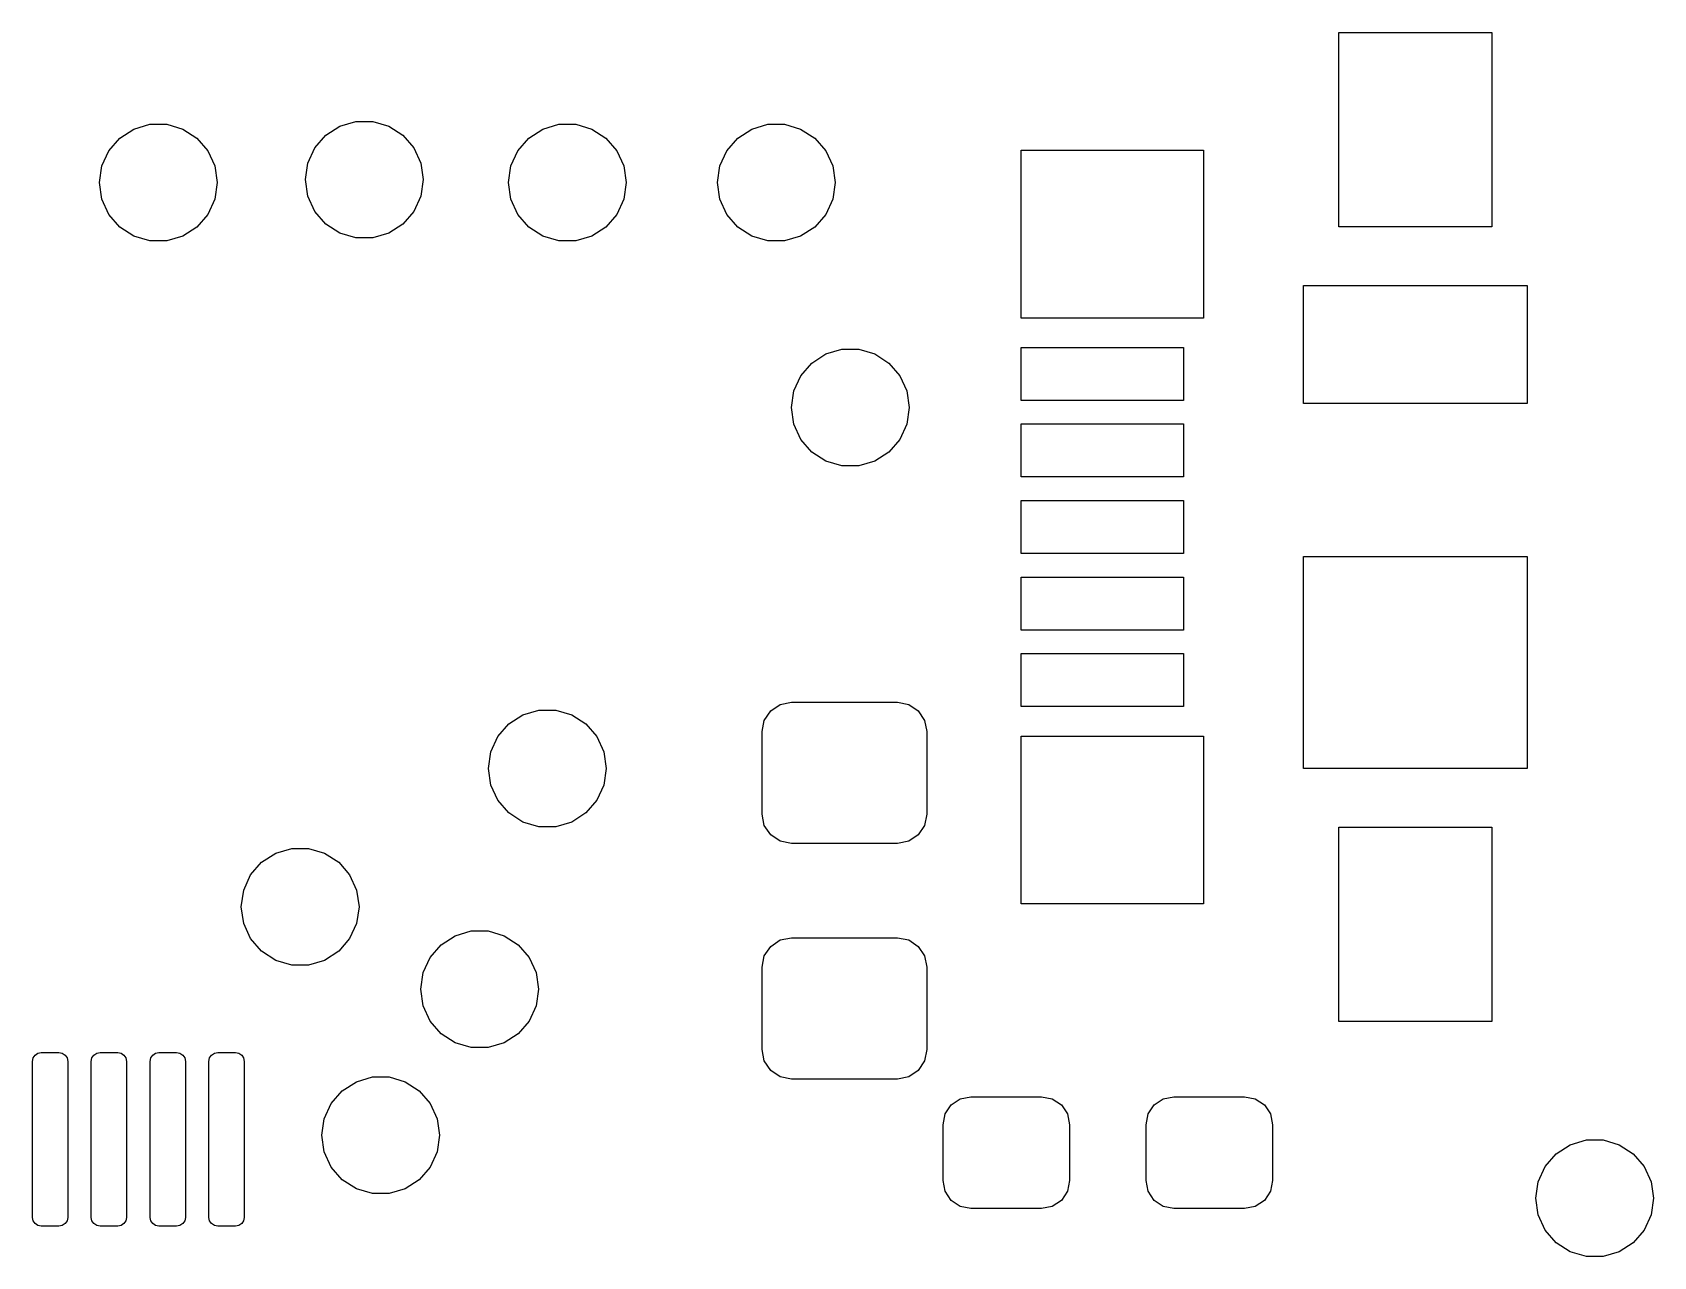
# Model space of a CAD drawing. Extents: x 152.7 to 182, y -97.6 to -73.3.
# Drawn here: x 168.23 to 182.01, y -83.67 to -73.27 of the extents above; entities that cross this region are included whole.
import ezdxf

# ---------------------------------------------------------------- set-up
doc = ezdxf.new("R2010")
doc.units = 0
doc.layers.add('BLACK', color=7, linetype='CONTINUOUS')

msp = doc.modelspace()

# ---------------------------------------------------------------- linework, layer by layer
at = {"layer": 'BLACK', "linetype": 'CONTINUOUS'}
for p, q in [((179.334, -74.925), (179.334, -73.275)), ((179.334, -73.275), (180.634, -73.275)), ((180.634, -73.275), (180.634, -74.925)), ((168.97657, -74.172125), (169.096292, -74.095184)), ((169.096292, -74.095184), (169.232843, -74.055089)), ((169.232843, -74.055089), (169.375157, -74.055089)), ((169.375157, -74.055089), (169.511708, -74.095184)), ((169.511708, -74.095184), (169.63143, -74.172125)), ((170.72657, -74.147125), (170.846292, -74.070184)), ((170.846292, -74.070184), (170.982843, -74.030089)), ((170.982843, -74.030089), (171.125157, -74.030089)), ((171.125157, -74.030089), (171.261708, -74.070184)), ((171.261708, -74.070184), (171.38143, -74.147125)), ((172.45157, -74.172125), (172.571292, -74.095184)), ((172.571292, -74.095184), (172.707843, -74.055089)), ((172.707843, -74.055089), (172.850157, -74.055089)), ((172.850157, -74.055089), (172.986708, -74.095184)), ((172.986708, -74.095184), (173.10643, -74.172125)), ((174.22657, -74.172125), (174.346292, -74.095184)), ((174.346292, -74.095184), (174.482843, -74.055089)), ((174.482843, -74.055089), (174.625157, -74.055089)), ((174.625157, -74.055089), (174.761708, -74.095184)), ((174.761708, -74.095184), (174.88143, -74.172125)), ((168.883373, -74.27968), (168.97657, -74.172125)), ((169.63143, -74.172125), (169.724627, -74.27968)), ((170.633373, -74.25468), (170.72657, -74.147125)), ((171.38143, -74.147125), (171.474627, -74.25468)), ((172.358373, -74.27968), (172.45157, -74.172125)), ((173.10643, -74.172125), (173.199627, -74.27968)), ((174.133373, -74.27968), (174.22657, -74.172125)), ((174.88143, -74.172125), (174.974627, -74.27968)), ((168.824254, -74.409134), (168.883373, -74.27968)), ((169.724627, -74.27968), (169.783746, -74.409134)), ((170.554, -74.525), (170.574254, -74.384134)), ((170.574254, -74.384134), (170.633373, -74.25468)), ((171.474627, -74.25468), (171.533746, -74.384134)), ((171.533746, -74.384134), (171.554, -74.525)), ((172.299254, -74.409134), (172.358373, -74.27968)), ((173.199627, -74.27968), (173.258746, -74.409134)), ((174.074254, -74.409134), (174.133373, -74.27968)), ((174.974627, -74.27968), (175.033746, -74.409134)), ((176.634, -75.7), (176.634, -74.275)), ((176.634, -74.275), (178.184, -74.275)), ((178.184, -74.275), (178.184, -75.7)), ((168.804, -74.55), (168.824254, -74.409134)), ((169.783746, -74.409134), (169.804, -74.55)), ((172.279, -74.55), (172.299254, -74.409134)), ((173.258746, -74.409134), (173.279, -74.55)), ((174.054, -74.55), (174.074254, -74.409134)), ((175.033746, -74.409134), (175.054, -74.55)), ((168.824254, -74.690866), (168.804, -74.55)), ((169.804, -74.55), (169.783746, -74.690866)), ((170.574254, -74.665866), (170.554, -74.525)), ((171.554, -74.525), (171.533746, -74.665866)), ((172.299254, -74.690866), (172.279, -74.55)), ((173.279, -74.55), (173.258746, -74.690866)), ((174.074254, -74.690866), (174.054, -74.55)), ((175.054, -74.55), (175.033746, -74.690866)), ((168.883373, -74.82032), (168.824254, -74.690866)), ((169.783746, -74.690866), (169.724627, -74.82032)), ((170.633373, -74.79532), (170.574254, -74.665866)), ((170.72657, -74.902875), (170.633373, -74.79532)), ((171.474627, -74.79532), (171.38143, -74.902875)), ((171.533746, -74.665866), (171.474627, -74.79532)), ((172.358373, -74.82032), (172.299254, -74.690866)), ((173.258746, -74.690866), (173.199627, -74.82032)), ((174.133373, -74.82032), (174.074254, -74.690866)), ((175.033746, -74.690866), (174.974627, -74.82032)), ((168.97657, -74.927875), (168.883373, -74.82032)), ((169.096292, -75.004816), (168.97657, -74.927875)), ((169.63143, -74.927875), (169.511708, -75.004816)), ((169.724627, -74.82032), (169.63143, -74.927875)), ((170.846292, -74.979816), (170.72657, -74.902875)), ((171.38143, -74.902875), (171.261708, -74.979816)), ((172.45157, -74.927875), (172.358373, -74.82032)), ((172.571292, -75.004816), (172.45157, -74.927875)), ((173.10643, -74.927875), (172.986708, -75.004816)), ((173.199627, -74.82032), (173.10643, -74.927875)), ((174.22657, -74.927875), (174.133373, -74.82032)), ((174.346292, -75.004816), (174.22657, -74.927875)), ((174.88143, -74.927875), (174.761708, -75.004816)), ((174.974627, -74.82032), (174.88143, -74.927875)), ((180.634, -74.925), (179.334, -74.925)), ((169.232843, -75.044911), (169.096292, -75.004816)), ((169.375157, -75.044911), (169.232843, -75.044911)), ((169.511708, -75.004816), (169.375157, -75.044911)), ((170.982843, -75.019911), (170.846292, -74.979816)), ((171.125157, -75.019911), (170.982843, -75.019911)), ((171.261708, -74.979816), (171.125157, -75.019911)), ((172.707843, -75.044911), (172.571292, -75.004816)), ((172.850157, -75.044911), (172.707843, -75.044911)), ((172.986708, -75.004816), (172.850157, -75.044911)), ((174.482843, -75.044911), (174.346292, -75.004816)), ((174.625157, -75.044911), (174.482843, -75.044911)), ((174.761708, -75.004816), (174.625157, -75.044911)), ((179.034, -76.425), (179.034, -75.425)), ((179.034, -75.425), (180.934, -75.425)), ((180.934, -75.425), (180.934, -76.425)), ((178.184, -75.7), (176.634, -75.7)), ((174.85657, -76.082125), (174.976292, -76.005184)), ((174.976292, -76.005184), (175.112843, -75.965089)), ((175.112843, -75.965089), (175.255157, -75.965089)), ((175.255157, -75.965089), (175.391708, -76.005184)), ((175.391708, -76.005184), (175.51143, -76.082125)), ((176.634, -76.4), (176.634, -75.95)), ((176.634, -75.95), (178.014, -75.95)), ((178.014, -75.95), (178.014, -76.4)), ((174.763373, -76.18968), (174.85657, -76.082125)), ((175.51143, -76.082125), (175.604627, -76.18968)), ((174.704254, -76.319134), (174.763373, -76.18968)), ((175.604627, -76.18968), (175.663746, -76.319134)), ((174.684, -76.46), (174.704254, -76.319134)), ((175.663746, -76.319134), (175.684, -76.46)), ((178.014, -76.4), (176.634, -76.4)), ((180.934, -76.425), (179.034, -76.425)), ((174.704254, -76.600866), (174.684, -76.46)), ((175.684, -76.46), (175.663746, -76.600866)), ((174.763373, -76.73032), (174.704254, -76.600866)), ((175.663746, -76.600866), (175.604627, -76.73032)), ((176.634, -77.05), (176.634, -76.6)), ((176.634, -76.6), (178.014, -76.6)), ((178.014, -76.6), (178.014, -77.05)), ((174.85657, -76.837875), (174.763373, -76.73032)), ((174.976292, -76.914816), (174.85657, -76.837875)), ((175.51143, -76.837875), (175.391708, -76.914816)), ((175.604627, -76.73032), (175.51143, -76.837875)), ((175.112843, -76.954911), (174.976292, -76.914816)), ((175.255157, -76.954911), (175.112843, -76.954911)), ((175.391708, -76.914816), (175.255157, -76.954911)), ((178.014, -77.05), (176.634, -77.05)), ((176.634, -77.7), (176.634, -77.25)), ((176.634, -77.25), (178.014, -77.25)), ((178.014, -77.25), (178.014, -77.7)), ((178.014, -77.7), (176.634, -77.7)), ((179.034, -79.525), (179.034, -77.725)), ((179.034, -77.725), (180.934, -77.725)), ((180.934, -77.725), (180.934, -79.525)), ((176.634, -78.35), (176.634, -77.9)), ((176.634, -77.9), (178.014, -77.9)), ((178.014, -77.9), (178.014, -78.35)), ((178.014, -78.35), (176.634, -78.35)), ((176.634, -79), (176.634, -78.55)), ((176.634, -78.55), (178.014, -78.55)), ((178.014, -78.55), (178.014, -79)), ((172.401292, -79.070184), (172.537843, -79.030089)), ((172.537843, -79.030089), (172.680157, -79.030089)), ((172.680157, -79.030089), (172.816708, -79.070184)), ((174.45303, -79.116829), (174.507223, -79.035723)), ((174.507223, -79.035723), (174.588329, -78.98153)), ((174.588329, -78.98153), (174.684, -78.9625)), ((174.684, -78.9625), (175.584, -78.9625)), ((175.584, -78.9625), (175.679671, -78.98153)), ((175.679671, -78.98153), (175.760777, -79.035723)), ((175.760777, -79.035723), (175.81497, -79.116829)), ((178.014, -79), (176.634, -79)), ((172.188373, -79.25468), (172.28157, -79.147125)), ((172.28157, -79.147125), (172.401292, -79.070184)), ((172.816708, -79.070184), (172.93643, -79.147125)), ((172.93643, -79.147125), (173.029627, -79.25468)), ((174.434, -79.2125), (174.45303, -79.116829)), ((175.81497, -79.116829), (175.834, -79.2125)), ((172.129254, -79.384134), (172.188373, -79.25468)), ((173.029627, -79.25468), (173.088746, -79.384134)), ((174.434, -79.9125), (174.434, -79.2125)), ((175.834, -79.2125), (175.834, -79.9125)), ((176.634, -80.675), (176.634, -79.25)), ((176.634, -79.25), (178.184, -79.25)), ((178.184, -79.25), (178.184, -80.675)), ((172.109, -79.525), (172.129254, -79.384134)), ((173.088746, -79.384134), (173.109, -79.525)), ((172.129254, -79.665866), (172.109, -79.525)), ((173.109, -79.525), (173.088746, -79.665866)), ((180.934, -79.525), (179.034, -79.525)), ((172.188373, -79.79532), (172.129254, -79.665866)), ((173.088746, -79.665866), (173.029627, -79.79532)), ((172.28157, -79.902875), (172.188373, -79.79532)), ((173.029627, -79.79532), (172.93643, -79.902875)), ((172.401292, -79.979816), (172.28157, -79.902875)), ((172.537843, -80.019911), (172.401292, -79.979816)), ((172.680157, -80.019911), (172.537843, -80.019911)), ((172.816708, -79.979816), (172.680157, -80.019911)), ((172.93643, -79.902875), (172.816708, -79.979816)), ((174.45303, -80.008171), (174.434, -79.9125)), ((174.507223, -80.089277), (174.45303, -80.008171)), ((175.81497, -80.008171), (175.760777, -80.089277)), ((175.834, -79.9125), (175.81497, -80.008171)), ((179.334, -81.675), (179.334, -80.025)), ((179.334, -80.025), (180.634, -80.025)), ((180.634, -80.025), (180.634, -81.675)), ((174.588329, -80.14347), (174.507223, -80.089277)), ((174.684, -80.1625), (174.588329, -80.14347)), ((175.584, -80.1625), (174.684, -80.1625)), ((175.679671, -80.14347), (175.584, -80.1625)), ((175.760777, -80.089277), (175.679671, -80.14347)), ((170.18157, -80.322125), (170.301292, -80.245184)), ((170.301292, -80.245184), (170.437843, -80.205089)), ((170.437843, -80.205089), (170.580157, -80.205089)), ((170.580157, -80.205089), (170.716708, -80.245184)), ((170.716708, -80.245184), (170.83643, -80.322125)), ((170.029254, -80.559134), (170.088373, -80.42968)), ((170.088373, -80.42968), (170.18157, -80.322125)), ((170.83643, -80.322125), (170.929627, -80.42968)), ((170.929627, -80.42968), (170.988746, -80.559134)), ((170.009, -80.7), (170.029254, -80.559134)), ((170.988746, -80.559134), (171.009, -80.7)), ((170.029254, -80.840866), (170.009, -80.7)), ((171.009, -80.7), (170.988746, -80.840866)), ((178.184, -80.675), (176.634, -80.675)), ((170.088373, -80.97032), (170.029254, -80.840866)), ((170.988746, -80.840866), (170.929627, -80.97032)), ((170.18157, -81.077875), (170.088373, -80.97032)), ((170.929627, -80.97032), (170.83643, -81.077875)), ((171.70657, -81.022125), (171.826292, -80.945184)), ((171.826292, -80.945184), (171.962843, -80.905089)), ((171.962843, -80.905089), (172.105157, -80.905089)), ((172.105157, -80.905089), (172.241708, -80.945184)), ((172.241708, -80.945184), (172.36143, -81.022125)), ((174.507223, -81.035723), (174.588329, -80.98153)), ((174.588329, -80.98153), (174.684, -80.9625)), ((174.684, -80.9625), (175.584, -80.9625)), ((175.584, -80.9625), (175.679671, -80.98153)), ((175.679671, -80.98153), (175.760777, -81.035723)), ((170.301292, -81.154816), (170.18157, -81.077875)), ((170.83643, -81.077875), (170.716708, -81.154816)), ((171.554254, -81.259134), (171.613373, -81.12968)), ((171.613373, -81.12968), (171.70657, -81.022125)), ((172.36143, -81.022125), (172.454627, -81.12968)), ((172.454627, -81.12968), (172.513746, -81.259134)), ((174.434, -81.2125), (174.45303, -81.116829)), ((174.45303, -81.116829), (174.507223, -81.035723)), ((175.760777, -81.035723), (175.81497, -81.116829)), ((175.81497, -81.116829), (175.834, -81.2125)), ((170.437843, -81.194911), (170.301292, -81.154816)), ((170.580157, -81.194911), (170.437843, -81.194911)), ((170.716708, -81.154816), (170.580157, -81.194911)), ((171.534, -81.4), (171.554254, -81.259134)), ((172.513746, -81.259134), (172.534, -81.4)), ((174.434, -81.9125), (174.434, -81.2125)), ((175.834, -81.2125), (175.834, -81.9125)), ((171.554254, -81.540866), (171.534, -81.4)), ((172.534, -81.4), (172.513746, -81.540866)), ((171.613373, -81.67032), (171.554254, -81.540866)), ((172.513746, -81.540866), (172.454627, -81.67032)), ((171.70657, -81.777875), (171.613373, -81.67032)), ((172.454627, -81.67032), (172.36143, -81.777875)), ((180.634, -81.675), (179.334, -81.675)), ((171.826292, -81.854816), (171.70657, -81.777875)), ((172.36143, -81.777875), (172.241708, -81.854816)), ((168.239709, -81.983799), (168.255967, -81.959467)), ((168.255967, -81.959467), (168.280299, -81.943209)), ((168.280299, -81.943209), (168.309, -81.9375)), ((168.309, -81.9375), (168.459, -81.9375)), ((168.459, -81.9375), (168.487701, -81.943209)), ((168.487701, -81.943209), (168.512033, -81.959467)), ((168.512033, -81.959467), (168.528291, -81.983799)), ((168.739709, -81.983799), (168.755967, -81.959467)), ((168.755967, -81.959467), (168.780299, -81.943209)), ((168.780299, -81.943209), (168.809, -81.9375)), ((168.809, -81.9375), (168.959, -81.9375)), ((168.959, -81.9375), (168.987701, -81.943209)), ((168.987701, -81.943209), (169.012033, -81.959467)), ((169.012033, -81.959467), (169.028291, -81.983799)), ((169.239709, -81.983799), (169.255967, -81.959467)), ((169.255967, -81.959467), (169.280299, -81.943209)), ((169.280299, -81.943209), (169.309, -81.9375)), ((169.309, -81.9375), (169.459, -81.9375)), ((169.459, -81.9375), (169.487701, -81.943209)), ((169.487701, -81.943209), (169.512033, -81.959467)), ((169.512033, -81.959467), (169.528291, -81.983799)), ((169.739709, -81.983799), (169.755967, -81.959467)), ((169.755967, -81.959467), (169.780299, -81.943209)), ((169.780299, -81.943209), (169.809, -81.9375)), ((169.809, -81.9375), (169.959, -81.9375)), ((169.959, -81.9375), (169.987701, -81.943209)), ((169.987701, -81.943209), (170.012033, -81.959467)), ((170.012033, -81.959467), (170.028291, -81.983799)), ((171.962843, -81.894911), (171.826292, -81.854816)), ((172.105157, -81.894911), (171.962843, -81.894911)), ((172.241708, -81.854816), (172.105157, -81.894911)), ((174.45303, -82.008171), (174.434, -81.9125)), ((175.834, -81.9125), (175.81497, -82.008171)), ((168.234, -82.0125), (168.239709, -81.983799)), ((168.234, -83.3375), (168.234, -82.0125)), ((168.528291, -81.983799), (168.534, -82.0125)), ((168.534, -82.0125), (168.534, -83.3375)), ((168.734, -82.0125), (168.739709, -81.983799)), ((168.734, -83.3375), (168.734, -82.0125)), ((169.028291, -81.983799), (169.034, -82.0125)), ((169.034, -82.0125), (169.034, -83.3375)), ((169.234, -82.0125), (169.239709, -81.983799)), ((169.234, -83.3375), (169.234, -82.0125)), ((169.528291, -81.983799), (169.534, -82.0125)), ((169.534, -82.0125), (169.534, -83.3375)), ((169.734, -82.0125), (169.739709, -81.983799)), ((169.734, -83.3375), (169.734, -82.0125)), ((170.028291, -81.983799), (170.034, -82.0125)), ((170.034, -82.0125), (170.034, -83.3375)), ((174.507223, -82.089277), (174.45303, -82.008171)), ((174.588329, -82.14347), (174.507223, -82.089277)), ((175.760777, -82.089277), (175.679671, -82.14347)), ((175.81497, -82.008171), (175.760777, -82.089277)), ((170.86657, -82.262125), (170.986292, -82.185184)), ((170.986292, -82.185184), (171.122843, -82.145089)), ((171.122843, -82.145089), (171.265157, -82.145089)), ((171.265157, -82.145089), (171.401708, -82.185184)), ((171.401708, -82.185184), (171.52143, -82.262125)), ((174.684, -82.1625), (174.588329, -82.14347)), ((175.584, -82.1625), (174.684, -82.1625)), ((175.679671, -82.14347), (175.584, -82.1625)), ((170.714254, -82.499134), (170.773373, -82.36968)), ((170.773373, -82.36968), (170.86657, -82.262125)), ((171.52143, -82.262125), (171.614627, -82.36968)), ((171.614627, -82.36968), (171.673746, -82.499134)), ((176.041062, -82.382062), (176.118113, -82.330579)), ((176.118113, -82.330579), (176.209, -82.3125)), ((176.209, -82.3125), (176.809, -82.3125)), ((176.809, -82.3125), (176.899887, -82.330579)), ((176.899887, -82.330579), (176.976938, -82.382062)), ((177.766062, -82.382062), (177.843113, -82.330579)), ((177.843113, -82.330579), (177.934, -82.3125)), ((177.934, -82.3125), (178.534, -82.3125)), ((178.534, -82.3125), (178.624887, -82.330579)), ((178.624887, -82.330579), (178.701938, -82.382062)), ((170.694, -82.64), (170.714254, -82.499134)), ((171.673746, -82.499134), (171.694, -82.64)), ((175.9715, -82.55), (175.989579, -82.459113)), ((175.989579, -82.459113), (176.041062, -82.382062)), ((176.976938, -82.382062), (177.028421, -82.459113)), ((177.028421, -82.459113), (177.0465, -82.55)), ((177.6965, -82.55), (177.714579, -82.459113)), ((177.714579, -82.459113), (177.766062, -82.382062)), ((178.701938, -82.382062), (178.753421, -82.459113)), ((178.753421, -82.459113), (178.7715, -82.55)), ((170.714254, -82.780866), (170.694, -82.64)), ((171.694, -82.64), (171.673746, -82.780866)), ((175.9715, -83.025), (175.9715, -82.55)), ((177.0465, -82.55), (177.0465, -83.025)), ((177.6965, -83.025), (177.6965, -82.55)), ((178.7715, -82.55), (178.7715, -83.025)), ((170.773373, -82.91032), (170.714254, -82.780866)), ((171.673746, -82.780866), (171.614627, -82.91032)), ((181.18157, -82.797125), (181.301292, -82.720184)), ((181.301292, -82.720184), (181.437843, -82.680089)), ((181.437843, -82.680089), (181.580157, -82.680089)), ((181.580157, -82.680089), (181.716708, -82.720184)), ((181.716708, -82.720184), (181.83643, -82.797125)), ((170.86657, -83.017875), (170.773373, -82.91032)), ((171.614627, -82.91032), (171.52143, -83.017875)), ((181.029254, -83.034134), (181.088373, -82.90468)), ((181.088373, -82.90468), (181.18157, -82.797125)), ((181.83643, -82.797125), (181.929627, -82.90468)), ((181.929627, -82.90468), (181.988746, -83.034134)), ((170.986292, -83.094816), (170.86657, -83.017875)), ((171.52143, -83.017875), (171.401708, -83.094816)), ((175.989579, -83.115887), (175.9715, -83.025)), ((177.0465, -83.025), (177.028421, -83.115887)), ((177.714579, -83.115887), (177.6965, -83.025)), ((178.7715, -83.025), (178.753421, -83.115887)), ((181.009, -83.175), (181.029254, -83.034134)), ((181.988746, -83.034134), (182.009, -83.175)), ((171.122843, -83.134911), (170.986292, -83.094816)), ((171.265157, -83.134911), (171.122843, -83.134911)), ((171.401708, -83.094816), (171.265157, -83.134911)), ((176.041062, -83.192938), (175.989579, -83.115887)), ((176.118113, -83.244421), (176.041062, -83.192938)), ((176.976938, -83.192938), (176.899887, -83.244421)), ((177.028421, -83.115887), (176.976938, -83.192938)), ((177.766062, -83.192938), (177.714579, -83.115887)), ((177.843113, -83.244421), (177.766062, -83.192938)), ((178.701938, -83.192938), (178.624887, -83.244421)), ((178.753421, -83.115887), (178.701938, -83.192938)), ((181.029254, -83.315866), (181.009, -83.175)), ((182.009, -83.175), (181.988746, -83.315866)), ((168.239709, -83.366201), (168.234, -83.3375)), ((168.534, -83.3375), (168.528291, -83.366201)), ((168.739709, -83.366201), (168.734, -83.3375)), ((169.034, -83.3375), (169.028291, -83.366201)), ((169.239709, -83.366201), (169.234, -83.3375)), ((169.534, -83.3375), (169.528291, -83.366201)), ((169.739709, -83.366201), (169.734, -83.3375)), ((170.034, -83.3375), (170.028291, -83.366201)), ((176.209, -83.2625), (176.118113, -83.244421)), ((176.809, -83.2625), (176.209, -83.2625)), ((176.899887, -83.244421), (176.809, -83.2625)), ((177.934, -83.2625), (177.843113, -83.244421)), ((178.534, -83.2625), (177.934, -83.2625)), ((178.624887, -83.244421), (178.534, -83.2625)), ((181.088373, -83.44532), (181.029254, -83.315866)), ((181.988746, -83.315866), (181.929627, -83.44532)), ((168.255967, -83.390533), (168.239709, -83.366201)), ((168.280299, -83.406791), (168.255967, -83.390533)), ((168.309, -83.4125), (168.280299, -83.406791)), ((168.459, -83.4125), (168.309, -83.4125)), ((168.487701, -83.406791), (168.459, -83.4125)), ((168.512033, -83.390533), (168.487701, -83.406791)), ((168.528291, -83.366201), (168.512033, -83.390533)), ((168.755967, -83.390533), (168.739709, -83.366201)), ((168.780299, -83.406791), (168.755967, -83.390533)), ((168.809, -83.4125), (168.780299, -83.406791)), ((168.959, -83.4125), (168.809, -83.4125)), ((168.987701, -83.406791), (168.959, -83.4125)), ((169.012033, -83.390533), (168.987701, -83.406791)), ((169.028291, -83.366201), (169.012033, -83.390533)), ((169.255967, -83.390533), (169.239709, -83.366201)), ((169.280299, -83.406791), (169.255967, -83.390533)), ((169.309, -83.4125), (169.280299, -83.406791)), ((169.459, -83.4125), (169.309, -83.4125)), ((169.487701, -83.406791), (169.459, -83.4125)), ((169.512033, -83.390533), (169.487701, -83.406791)), ((169.528291, -83.366201), (169.512033, -83.390533)), ((169.755967, -83.390533), (169.739709, -83.366201)), ((169.780299, -83.406791), (169.755967, -83.390533)), ((169.809, -83.4125), (169.780299, -83.406791)), ((169.959, -83.4125), (169.809, -83.4125)), ((169.987701, -83.406791), (169.959, -83.4125)), ((170.012033, -83.390533), (169.987701, -83.406791)), ((170.028291, -83.366201), (170.012033, -83.390533)), ((181.18157, -83.552875), (181.088373, -83.44532)), ((181.929627, -83.44532), (181.83643, -83.552875)), ((181.301292, -83.629816), (181.18157, -83.552875)), ((181.83643, -83.552875), (181.716708, -83.629816)), ((181.437843, -83.669911), (181.301292, -83.629816)), ((181.580157, -83.669911), (181.437843, -83.669911)), ((181.716708, -83.629816), (181.580157, -83.669911))]:
    msp.add_line(p, q, dxfattribs=at)

doc.saveas('drawing.dxf')
